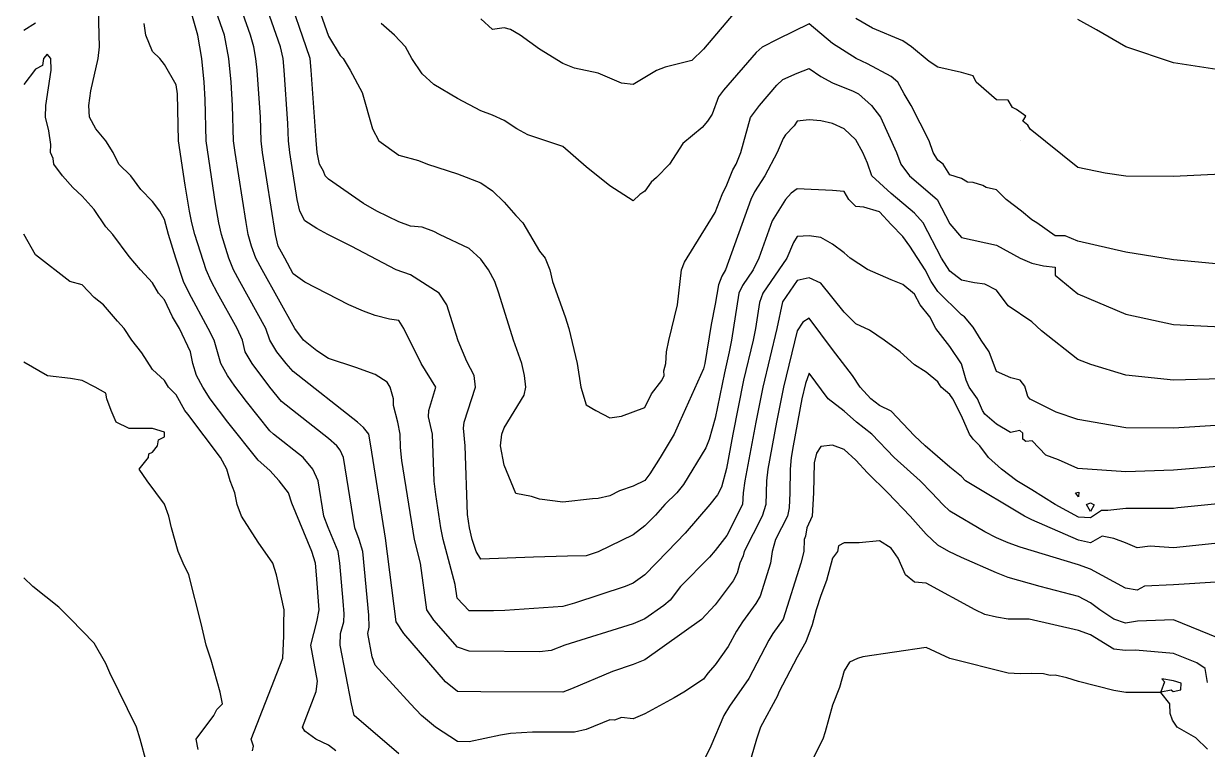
# Model space of a CAD drawing. Extents: x 4990 to 7010, y 3990 to 6010.
# Drawn here: x 4990 to 6000, y 4551 to 5170 of the extents above; entities that cross this region are included whole.
import ezdxf

# ---------------------------------------------------------------- set-up
doc = ezdxf.new("R2010")
doc.units = 0
doc.layers.add('Lines', color=7, linetype='Continuous')

msp = doc.modelspace()

# ---------------------------------------------------------------- linework, layer by layer
at = {"layer": 'Lines', "color": 0}
for p, q in [((5227.972, 5222.028, 155), (5250, 5159.24, 155)), ((5231.122, 5150, 145), (5206.652, 5220, 145)), ((5054.649, 5150, 85), (5052.997, 5210, 85)), ((5209.015, 5150, 135), (5188.073, 5210, 135)), ((5183.415, 5160, 125), (5169.522, 5200, 125)), ((5138.578, 5160, 105), (5130, 5189.723, 105)), ((5600, 5183.481, 175), (5570, 5147.901, 175)), ((5000, 5170.145, 85), (4990, 5163.948, 85)), ((5161.309, 5160, 115), (5154.304, 5180, 115)), ((5390, 5164.859, 175), (5380, 5173.823, 175)), ((5714.067, 5165.933, 175), (5700, 5174.305, 175)), ((5905.305, 5164.626, 185), (5889.388, 5173.221, 185)), ((5094.194, 5160, 95), (5092.854, 5170, 95)), ((5100, 5145.983, 95), (5094.194, 5160, 95)), ((5141.854, 5140, 105), (5138.578, 5160, 105)), ((5164.998, 5140, 115), (5161.309, 5160, 115)), ((5186.441, 5150, 125), (5183.415, 5160, 125)), ((5306.321, 5160, 165), (5294.843, 5170, 165)), ((5315.753, 5150, 165), (5306.321, 5160, 165)), ((5400, 5166.099, 175), (5390, 5164.859, 175)), ((5405.241, 5164.759, 175), (5400, 5166.099, 175)), ((5413.65, 5160, 175), (5405.241, 5164.759, 175)), ((5430, 5148.033, 175), (5413.65, 5160, 175)), ((5660, 5169.482, 165), (5633.367, 5156.633, 165)), ((5680, 5152.788, 165), (5660, 5169.482, 165)), ((5740, 5155.104, 175), (5714.067, 5165.933, 175)), ((5930.136, 5149.982, 185), (5905.305, 5164.626, 185)), ((5053.587, 5140, 85), (5054.649, 5150, 85)), ((5188.143, 5140, 125), (5186.441, 5150, 125)), ((5211.239, 5140, 135), (5209.015, 5150, 135)), ((5234.304, 5140, 145), (5231.122, 5150, 145)), ((5250, 5159.24, 155), (5260, 5142.522, 155)), ((5321.244, 5140, 165), (5315.753, 5150, 165)), ((5633.367, 5156.633, 165), (5620, 5149.826, 165)), ((5700.106, 5140, 165), (5680, 5152.788, 165)), ((5747.408, 5150, 175), (5740, 5155.104, 175)), ((5762.477, 5137.523, 175), (5747.408, 5150, 175)), ((5970.884, 5136.293, 185), (5930.136, 5149.982, 185)), ((5006.838, 5140, 75), (5005.962, 5134.038, 75)), ((5010, 5143.826, 75), (5006.838, 5140, 75)), ((5013.216, 5140, 75), (5010, 5143.826, 75)), ((5013.537, 5130, 75), (5013.216, 5140, 75)), ((5047.376, 5112.624, 85), (5053.587, 5140, 85)), ((5106.041, 5140, 95), (5100, 5145.983, 95)), ((5110, 5134.844, 95), (5106.041, 5140, 95)), ((5143.854, 5120, 105), (5141.854, 5140, 105)), ((5166.887, 5120, 115), (5164.998, 5140, 115)), ((5189.153, 5130, 125), (5188.143, 5140, 125)), ((5212.264, 5130, 135), (5211.239, 5140, 135)), ((5235.297, 5130, 145), (5234.304, 5140, 145)), ((5260, 5142.522, 155), (5262.665, 5140, 155)), ((5262.665, 5140, 155), (5268.599, 5130, 155)), ((5330, 5127.131, 165), (5321.244, 5140, 165)), ((5450, 5135.734, 175), (5430, 5148.033, 175)), ((5570, 5147.901, 175), (5560, 5138.353, 175)), ((5614.766, 5145.234, 165), (5587.027, 5112.973, 165)), ((5620, 5149.826, 165), (5614.766, 5145.234, 165)), ((5710, 5135.479, 165), (5700.106, 5140, 165)), ((5000, 5131, 75), (4990, 5117.836, 75)), ((5005.962, 5134.038, 75), (5000, 5131, 75)), ((5009.039, 5100, 75), (5013.537, 5130, 75)), ((5120, 5117.728, 95), (5110, 5134.844, 95)), ((5191.99, 5090, 125), (5189.153, 5130, 125)), ((5215.396, 5084.604, 135), (5212.264, 5130, 135)), ((5239.395, 5070.605, 145), (5235.297, 5130, 145)), ((5268.599, 5130, 155), (5278.854, 5111.146, 155)), ((5460, 5131.8, 175), (5450, 5135.734, 175)), ((5480, 5127.551, 175), (5460, 5131.8, 175)), ((5530, 5129.757, 175), (5510, 5117.938, 175)), ((5537.29, 5132.71, 175), (5530, 5129.757, 175)), ((5560, 5138.353, 175), (5537.29, 5132.71, 175)), ((5650, 5127.581, 155), (5660, 5131.44, 155)), ((5660, 5131.44, 155), (5670, 5124.869, 155)), ((5730, 5124.65, 165), (5710, 5135.479, 165)), ((5770, 5132.698, 175), (5762.477, 5137.523, 175)), ((5790, 5128.226, 175), (5770, 5132.698, 175)), ((6011.633, 5130.245, 185), (5970.884, 5136.293, 185)), ((5144.751, 5105.249, 105), (5143.854, 5120, 105)), ((5168.254, 5100, 115), (5166.887, 5120, 115)), ((5340, 5117.92, 165), (5330, 5127.131, 165)), ((5500, 5119.104, 175), (5480, 5127.551, 175)), ((5632.563, 5117.437, 155), (5637.765, 5122.235, 155)), ((5637.765, 5122.235, 155), (5650, 5127.581, 155)), ((5670, 5124.869, 155), (5680, 5119.235, 155)), ((5735.703, 5120, 165), (5730, 5124.65, 165)), ((5741.119, 5110, 165), (5735.703, 5120, 165)), ((5800, 5125.304, 175), (5790, 5128.226, 175)), ((5802.522, 5120, 175), (5800, 5125.304, 175)), ((5820, 5104.941, 175), (5802.522, 5120, 175)), ((5045.686, 5100, 85), (5047.376, 5112.624, 85)), ((5121.19, 5110, 95), (5120, 5117.728, 95)), ((5122.222, 5070, 95), (5121.19, 5110, 95)), ((5278.854, 5111.146, 155), (5287.582, 5080, 155)), ((5360, 5106.105, 165), (5340, 5117.92, 165)), ((5510, 5117.938, 175), (5500, 5119.104, 175)), ((5587.027, 5112.973, 165), (5582.643, 5107.357, 165)), ((5617.859, 5100, 155), (5632.563, 5117.437, 155)), ((5680, 5119.235, 155), (5697.664, 5112.336, 155)), ((5697.664, 5112.336, 155), (5702.131, 5110, 155)), ((5702.131, 5110, 155), (5713.379, 5100, 155)), ((5747.182, 5100, 165), (5741.119, 5110, 165)), ((5008.567, 5090, 75), (5009.039, 5100, 75)), ((5046.067, 5090, 85), (5045.686, 5100, 85)), ((5145.655, 5070, 105), (5144.751, 5105.249, 105)), ((5169.102, 5070, 115), (5168.254, 5100, 115)), ((5380, 5095.368, 165), (5360, 5106.105, 165)), ((5582.643, 5107.357, 165), (5577.263, 5092.737, 165)), ((5610.083, 5089.917, 155), (5617.859, 5100, 155)), ((5713.379, 5100, 155), (5720.835, 5090, 155)), ((5762.45, 5070, 165), (5747.182, 5100, 165)), ((5830, 5104.492, 175), (5820, 5104.941, 175)), ((5833.465, 5098.355, 175), (5830, 5104.492, 175)), ((5011.528, 5078.472, 75), (5008.567, 5090, 75)), ((5051.547, 5080, 85), (5046.067, 5090, 85)), ((5192.548, 5070, 125), (5191.99, 5090, 125)), ((5390, 5091.772, 165), (5380, 5095.368, 165)), ((5400, 5087.275, 165), (5390, 5091.772, 165)), ((5577.263, 5092.737, 165), (5573.448, 5086.552, 165)), ((5601.794, 5060, 155), (5610.083, 5089.917, 155)), ((5720.835, 5090, 155), (5734.496, 5060, 155)), ((5837.114, 5096.595, 175), (5833.465, 5098.355, 175)), ((5844.856, 5090.97, 175), (5837.114, 5096.595, 175)), ((5842.271, 5086.71, 175), (5844.856, 5090.97, 175)), ((5060.198, 5070, 85), (5051.547, 5080, 85)), ((5215.995, 5070, 135), (5215.396, 5084.604, 135)), ((5287.582, 5080, 155), (5292.915, 5070, 155)), ((5410.601, 5080, 165), (5400, 5087.275, 165)), ((5420, 5075.098, 165), (5410.601, 5080, 165)), ((5568.798, 5081.202, 165), (5552.28, 5067.72, 165)), ((5573.448, 5086.552, 165), (5568.798, 5081.202, 165)), ((5647.329, 5082.671, 145), (5640, 5074.969, 145)), ((5650, 5086.766, 145), (5647.329, 5082.671, 145)), ((5660, 5087.906, 145), (5650, 5086.766, 145)), ((5670, 5087.01, 145), (5660, 5087.906, 145)), ((5680, 5084.717, 145), (5670, 5087.01, 145)), ((5690, 5080.243, 145), (5680, 5084.717, 145)), ((5700, 5070.715, 145), (5690, 5080.243, 145)), ((5846.729, 5083.129, 175), (5842.271, 5086.71, 175)), ((5848.64, 5079.946, 175), (5846.729, 5083.129, 175)), ((5889.388, 5047.156, 175), (5848.64, 5079.946, 175)), ((5013.167, 5066.833, 75), (5011.528, 5078.472, 75)), ((5066.401, 5060, 85), (5060.198, 5070, 85)), ((5127.834, 5032.166, 95), (5122.222, 5070, 95)), ((5153.781, 5016.219, 105), (5145.655, 5070, 105)), ((5170.413, 5060, 115), (5169.102, 5070, 115)), ((5193.721, 5060, 125), (5192.548, 5070, 125)), ((5217.028, 5060, 135), (5215.995, 5070, 135)), ((5240.335, 5060, 145), (5239.395, 5070.605, 145)), ((5292.915, 5070, 155), (5310, 5057.736, 155)), ((5450, 5064.965, 165), (5420, 5075.098, 165)), ((5638.022, 5071.978, 145), (5632.938, 5060, 145)), ((5640, 5074.969, 145), (5638.022, 5071.978, 145)), ((5705.944, 5060, 145), (5700, 5070.715, 145)), ((5765.847, 5060, 165), (5762.45, 5070, 165)), ((5840, 5070.313, 175), (5840, 5070.313, 175)), ((5012.796, 5060, 75), (5013.167, 5066.833, 75)), ((5015.195, 5054.805, 75), (5012.796, 5060, 75)), ((5071.309, 5050, 85), (5066.401, 5060, 85)), ((5179.724, 5000.276, 115), (5170.413, 5060, 115)), ((5204.788, 4990, 125), (5193.721, 5060, 125)), ((5223.373, 5020, 135), (5217.028, 5060, 135)), ((5242.397, 5050, 145), (5240.335, 5060, 145)), ((5470, 5047.769, 165), (5450, 5064.965, 165)), ((5552.28, 5067.72, 165), (5540.898, 5050, 165)), ((5597.874, 5050, 155), (5601.794, 5060, 155)), ((5632.938, 5060, 145), (5622.304, 5040, 145)), ((5710, 5050.813, 145), (5705.944, 5060, 145)), ((5734.496, 5060, 155), (5738.419, 5050, 155)), ((5770, 5053.341, 165), (5765.847, 5060, 165)), ((5015.854, 5050, 75), (5015.195, 5054.805, 75)), ((5023.255, 5040, 75), (5015.854, 5050, 75)), ((5081.33, 5040, 85), (5071.309, 5050, 85)), ((5245.834, 5044.166, 145), (5242.397, 5050, 145)), ((5310, 5057.736, 155), (5326.835, 5053.165, 155)), ((5326.835, 5053.165, 155), (5334.511, 5050, 155)), ((5334.511, 5050, 155), (5360, 5041.698, 155)), ((5540.898, 5050, 165), (5530, 5038.502, 165)), ((5594.884, 5045.116, 155), (5597.874, 5050, 155)), ((5713.554, 5040, 145), (5710, 5050.813, 145)), ((5738.419, 5050, 155), (5745.698, 5040, 155)), ((5774.405, 5050, 165), (5770, 5053.341, 165)), ((5780, 5040.829, 165), (5774.405, 5050, 165)), ((5032.078, 5030, 75), (5023.255, 5040, 75)), ((5090, 5028.505, 85), (5081.33, 5040, 85)), ((5247.188, 5040, 145), (5245.834, 5044.166, 145)), ((5250, 5037.096, 145), (5247.188, 5040, 145)), ((5360, 5041.698, 155), (5380, 5034.03, 155)), ((5490, 5031.58, 165), (5470, 5047.769, 165)), ((5590, 5032.422, 155), (5594.884, 5045.116, 155)), ((5622.304, 5040, 145), (5613.488, 5026.512, 145)), ((5730, 5025.046, 145), (5713.554, 5040, 145)), ((5745.698, 5040, 155), (5769.28, 5020, 155)), ((5790, 5037.747, 165), (5780, 5040.829, 165)), ((5912.627, 5042.381, 175), (5889.388, 5047.156, 175)), ((5930.136, 5039.834, 175), (5912.627, 5042.381, 175)), ((5970.884, 5039.516, 175), (5930.136, 5039.834, 175)), ((6011.633, 5041.426, 175), (5970.884, 5039.516, 175)), ((5040, 5022.608, 75), (5032.078, 5030, 75)), ((5131.421, 5010, 95), (5127.834, 5032.166, 95)), ((5280, 5016.441, 145), (5250, 5037.096, 145)), ((5380, 5034.03, 155), (5390, 5027.239, 155)), ((5510, 5018.661, 165), (5490, 5031.58, 165)), ((5525.28, 5034.72, 165), (5520, 5026.913, 165)), ((5530, 5038.502, 165), (5525.28, 5034.72, 165)), ((5585.791, 5024.209, 155), (5590, 5032.422, 155)), ((5650, 5028.873, 135), (5644.846, 5025.154, 135)), ((5680, 5027.627, 135), (5650, 5028.873, 135)), ((5795.235, 5034.765, 165), (5790, 5037.747, 165)), ((5800, 5034.464, 165), (5795.235, 5034.765, 165)), ((5808.183, 5031.817, 165), (5800, 5034.464, 165)), ((5811.242, 5030, 165), (5808.183, 5031.817, 165)), ((5820, 5028.056, 165), (5811.242, 5030, 165)), ((5050, 5011.299, 75), (5040, 5022.608, 75)), ((5100, 5018.29, 85), (5090, 5028.505, 85)), ((5225.568, 5010, 135), (5223.373, 5020, 135)), ((5390, 5027.239, 155), (5400, 5017.587, 155)), ((5515.775, 5024.225, 165), (5510, 5018.661, 165)), ((5520, 5026.913, 165), (5515.775, 5024.225, 165)), ((5580, 5008.87, 155), (5585.791, 5024.209, 155)), ((5610.21, 5019.79, 145), (5588.86, 4960, 145)), ((5613.488, 5026.512, 145), (5610.21, 5019.79, 145)), ((5640, 5020.006, 135), (5628.426, 5001.574, 135)), ((5644.846, 5025.154, 135), (5640, 5020.006, 135)), ((5690, 5026.835, 135), (5680, 5027.627, 135)), ((5693.911, 5020, 135), (5690, 5026.835, 135)), ((5700, 5013.958, 135), (5693.911, 5020, 135)), ((5750, 5008.183, 145), (5730, 5025.046, 145)), ((5769.28, 5020, 155), (5780, 4999.024, 155)), ((5828.232, 5020, 165), (5820, 5028.056, 165)), ((5841.328, 5010, 165), (5828.232, 5020, 165)), ((5060, 4996.516, 75), (5050, 5011.299, 75)), ((5106.179, 5010, 85), (5100, 5018.29, 85)), ((5110, 5002.796, 85), (5106.179, 5010, 85)), ((5133.432, 5000, 95), (5131.421, 5010, 95)), ((5156.417, 5000, 105), (5153.781, 5016.219, 105)), ((5230, 5001.643, 135), (5225.568, 5010, 135)), ((5291.396, 5010, 145), (5280, 5016.441, 145)), ((5310, 5000.975, 145), (5291.396, 5010, 145)), ((5400, 5017.587, 155), (5410, 5006.154, 155)), ((5553.631, 4966.369, 155), (5580, 5008.87, 155)), ((5706.606, 5013.394, 135), (5700, 5013.958, 135)), ((5720, 5009.342, 135), (5706.606, 5013.394, 135)), ((5730, 4998.558, 135), (5720, 5009.342, 135)), ((5850, 5002.446, 165), (5841.328, 5010, 165)), ((5113.427, 4990, 85), (5110, 5002.796, 85)), ((5136.131, 4990, 95), (5133.432, 5000, 95)), ((5158.835, 4990, 105), (5156.417, 5000, 105)), ((5181.557, 4990, 115), (5179.724, 5000.276, 115)), ((5240, 4995.11, 135), (5230, 5001.643, 135)), ((5320, 4997.034, 145), (5310, 5000.975, 145)), ((5410, 5006.154, 155), (5415.943, 5000, 155)), ((5415.943, 5000, 155), (5430, 4975.86, 155)), ((5628.426, 5001.574, 135), (5617.152, 4970, 135)), ((5740, 4988.439, 135), (5730, 4998.558, 135)), ((5757.318, 5000, 145), (5750, 5008.183, 145)), ((5773.063, 4970, 145), (5757.318, 5000, 145)), ((5780, 4999.024, 155), (5790, 4987.422, 155)), ((5854.332, 5000, 165), (5850, 5002.446, 165)), ((5870, 4989.04, 165), (5854.332, 5000, 165)), ((5000, 4972.615, 65), (4990, 4990.403, 65)), ((5066.034, 4990, 75), (5060, 4996.516, 75)), ((5080, 4971.332, 75), (5066.034, 4990, 75)), ((5119.787, 4970, 85), (5113.427, 4990, 85)), ((5145.804, 4960, 95), (5136.131, 4990, 95)), ((5165.12, 4970, 105), (5158.835, 4990, 105)), ((5184.475, 4980, 115), (5181.557, 4990, 115)), ((5207.156, 4980, 125), (5204.788, 4990, 125)), ((5249.35, 4990, 135), (5240, 4995.11, 135)), ((5269.386, 4980, 135), (5249.35, 4990, 135)), ((5330, 4996.42, 145), (5320, 4997.034, 145)), ((5340, 4992.611, 145), (5330, 4996.42, 145)), ((5344.73, 4990, 145), (5340, 4992.611, 145)), ((5370, 4978.11, 145), (5344.73, 4990, 145)), ((5660, 4988.958, 125), (5650, 4988.236, 125)), ((5670, 4987.541, 125), (5660, 4988.958, 125)), ((5745.926, 4980, 135), (5740, 4988.439, 135)), ((5878.604, 4988.907, 165), (5870, 4989.04, 165)), ((5889.388, 4984.442, 165), (5878.604, 4988.907, 165)), ((5188.085, 4970, 115), (5184.475, 4980, 115)), ((5212.898, 4970, 125), (5207.156, 4980, 125)), ((5307.868, 4960, 135), (5269.386, 4980, 135)), ((5646.758, 4983.242, 125), (5641.067, 4970, 125)), ((5650, 4988.236, 125), (5646.758, 4983.242, 125)), ((5680, 4981.733, 125), (5670, 4987.541, 125)), ((5690, 4974.432, 125), (5680, 4981.733, 125)), ((5759.046, 4960, 135), (5745.926, 4980, 135)), ((5790, 4987.422, 155), (5820, 4980.847, 155)), ((5820, 4980.847, 155), (5840.209, 4970, 155)), ((5930.136, 4974.892, 165), (5889.388, 4984.442, 165)), ((5029.303, 4950, 65), (5000, 4972.615, 65)), ((5089.676, 4960, 75), (5080, 4971.332, 75)), ((5126.489, 4950, 85), (5119.787, 4970, 85)), ((5169.075, 4960, 105), (5165.12, 4970, 105)), ((5193.445, 4960, 115), (5188.085, 4970, 115)), ((5220, 4956.536, 125), (5212.898, 4970, 125)), ((5380, 4969.04, 145), (5370, 4978.11, 145)), ((5386.611, 4960, 145), (5380, 4969.04, 145)), ((5430, 4975.86, 155), (5434.76, 4970, 155)), ((5434.76, 4970, 155), (5438.825, 4960, 155)), ((5617.152, 4970, 135), (5612.406, 4960, 135)), ((5641.067, 4970, 125), (5620.667, 4940, 125)), ((5695.188, 4970, 125), (5690, 4974.432, 125)), ((5710, 4960.358, 125), (5695.188, 4970, 125)), ((5780, 4958.824, 145), (5773.063, 4970, 145)), ((5840.209, 4970, 155), (5850, 4965.751, 155)), ((5970.884, 4968.525, 165), (5930.136, 4974.892, 165)), ((6052.699, 4960.884, 165), (5970.884, 4968.525, 165)), ((5100, 4948.948, 75), (5089.676, 4960, 75)), ((5150, 4950.267, 95), (5145.804, 4960, 95)), ((5174.412, 4950, 105), (5169.075, 4960, 105)), ((5221.291, 4910, 115), (5193.445, 4960, 115)), ((5320, 4955.69, 135), (5307.868, 4960, 135)), ((5391.969, 4950, 145), (5386.611, 4960, 145)), ((5438.825, 4960, 155), (5441.096, 4950, 155)), ((5547.857, 4930, 155), (5551.084, 4960, 155)), ((5551.084, 4960, 155), (5553.631, 4966.369, 155)), ((5588.86, 4960, 145), (5585.561, 4954.439, 145)), ((5612.406, 4960, 135), (5603.337, 4946.663, 135)), ((5730, 4951.356, 125), (5710, 4960.358, 125)), ((5764.239, 4950, 135), (5759.046, 4960, 135)), ((5790, 4951.218, 145), (5780, 4958.824, 145)), ((5850, 4965.751, 155), (5860, 4963.425, 155)), ((5860, 4963.425, 155), (5870, 4962.332, 155)), ((5870, 4962.332, 155), (5869.952, 4955.436, 155)), ((5040, 4947.193, 65), (5029.303, 4950, 65)), ((5105.032, 4940, 75), (5100, 4948.948, 75)), ((5131.171, 4940, 85), (5126.489, 4950, 85)), ((5155.422, 4940, 95), (5150, 4950.267, 95)), ((5196.65, 4910, 105), (5174.412, 4950, 105)), ((5230, 4949.305, 125), (5220, 4956.536, 125)), ((5267.426, 4930, 125), (5230, 4949.305, 125)), ((5344.408, 4940, 135), (5320, 4955.69, 135)), ((5395.334, 4940, 145), (5391.969, 4950, 145)), ((5441.096, 4950, 155), (5452.029, 4920, 155)), ((5585.561, 4954.439, 145), (5582.74, 4947.26, 145)), ((5650, 4950.989, 115), (5637.457, 4932.543, 115)), ((5660, 4953.093, 115), (5650, 4950.989, 115)), ((5670, 4948.586, 115), (5660, 4953.093, 115)), ((5690, 4923.946, 115), (5670, 4948.586, 115)), ((5740, 4947.481, 125), (5730, 4951.356, 125)), ((5770, 4941.424, 135), (5764.239, 4950, 135)), ((5801.188, 4948.813, 145), (5790, 4951.218, 145)), ((5810, 4947.614, 145), (5801.188, 4948.813, 145)), ((5869.952, 4955.436, 155), (5889.388, 4939.555, 155)), ((5050, 4936.284, 65), (5040, 4947.193, 65)), ((5110, 4934.237, 75), (5105.032, 4940, 75)), ((5147.462, 4910, 85), (5131.171, 4940, 85)), ((5172.056, 4910, 95), (5155.422, 4940, 95)), ((5351, 4930, 135), (5344.408, 4940, 135)), ((5407.985, 4900, 145), (5395.334, 4940, 145)), ((5582.74, 4947.26, 145), (5580, 4930.671, 145)), ((5600.241, 4940, 135), (5593.863, 4900, 135)), ((5603.337, 4946.663, 135), (5600.241, 4940, 135)), ((5620.667, 4940, 125), (5617.783, 4932.217, 125)), ((5750, 4939.078, 125), (5740, 4947.481, 125)), ((5754.693, 4930, 125), (5750, 4939.078, 125)), ((5790, 4921.464, 135), (5770, 4941.424, 135)), ((5820, 4942.502, 145), (5810, 4947.614, 145)), ((5830, 4929.333, 145), (5820, 4942.502, 145)), ((5889.388, 4939.555, 155), (5930.136, 4922.046, 155)), ((5058.107, 4930, 65), (5050, 4936.284, 65)), ((5070, 4916.214, 65), (5058.107, 4930, 65)), ((5117.076, 4920, 75), (5110, 4934.237, 75)), ((5280, 4924.7, 125), (5267.426, 4930, 125)), ((5360.706, 4899.294, 135), (5351, 4930, 135)), ((5540.393, 4899.607, 155), (5547.857, 4930, 155)), ((5580, 4930.671, 145), (5576.637, 4913.363, 145)), ((5617.783, 4932.217, 125), (5614.207, 4910, 125)), ((5637.457, 4932.543, 115), (5632.615, 4910, 115)), ((5762.938, 4920, 125), (5754.693, 4930, 125)), ((5850, 4915.488, 145), (5830, 4929.333, 145)), ((5122.868, 4910, 75), (5117.076, 4920, 75)), ((5290, 4921.149, 125), (5280, 4924.7, 125)), ((5302.184, 4917.816, 125), (5290, 4921.149, 125)), ((5310, 4916.895, 125), (5302.184, 4917.816, 125)), ((5452.029, 4920, 155), (5455.19, 4910, 155)), ((5660, 4918.678, 105), (5654.688, 4915.312, 105)), ((5680, 4891.944, 105), (5660, 4918.678, 105)), ((5700, 4914.021, 115), (5690, 4923.946, 115)), ((5768.287, 4910, 125), (5762.938, 4920, 125)), ((5792.761, 4920, 135), (5790, 4921.464, 135)), ((5800, 4911.072, 135), (5792.761, 4920, 135)), ((5930.136, 4922.046, 155), (5970.884, 4913.451, 155)), ((5075.841, 4910, 65), (5070, 4916.214, 65)), ((5082.405, 4900, 65), (5075.841, 4910, 65)), ((5132.25, 4890, 75), (5122.868, 4910, 75)), ((5152.385, 4900, 85), (5147.462, 4910, 85)), ((5176.679, 4900, 95), (5172.056, 4910, 95)), ((5200, 4899.856, 105), (5196.65, 4910, 105)), ((5228.63, 4900, 115), (5221.291, 4910, 115)), ((5314.347, 4910, 125), (5310, 4916.895, 125)), ((5329.108, 4880, 125), (5314.347, 4910, 125)), ((5455.19, 4910, 155), (5462.105, 4880, 155)), ((5576.637, 4913.363, 145), (5571.182, 4880, 145)), ((5614.207, 4910, 125), (5612.297, 4900, 125)), ((5632.615, 4910, 115), (5620.568, 4860, 115)), ((5650, 4907.963, 105), (5638.314, 4860, 105)), ((5654.688, 4915.312, 105), (5650, 4907.963, 105)), ((5711.443, 4908.557, 115), (5700, 4914.021, 115)), ((5724.177, 4900, 115), (5711.443, 4908.557, 115)), ((5780, 4894.726, 125), (5768.287, 4910, 125)), ((5806.933, 4900, 135), (5800, 4911.072, 135)), ((5858.279, 4908.073, 145), (5850, 4915.488, 145)), ((5889.388, 4883.526, 145), (5858.279, 4908.073, 145)), ((5970.884, 4913.451, 155), (6011.633, 4911.223, 155)), ((5090.689, 4889.311, 65), (5082.405, 4900, 65)), ((5158.24, 4880, 85), (5152.385, 4900, 85)), ((5179.094, 4890, 95), (5176.679, 4900, 95)), ((5206.041, 4890, 105), (5200, 4899.856, 105)), ((5240, 4890.825, 115), (5228.63, 4900, 115)), ((5368.064, 4881.936, 135), (5360.706, 4899.294, 135)), ((5414.84, 4880, 145), (5407.985, 4900, 145)), ((5538.493, 4890, 155), (5540.393, 4899.607, 155)), ((5593.863, 4900, 135), (5591.98, 4890, 135)), ((5612.297, 4900, 125), (5604.134, 4865.866, 125)), ((5737.864, 4890, 115), (5724.177, 4900, 115)), ((5813.788, 4890, 135), (5806.933, 4900, 135)), ((5100, 4874.987, 65), (5090.689, 4889.311, 65)), ((5134.181, 4880, 75), (5132.25, 4890, 75)), ((5184.819, 4880, 95), (5179.094, 4890, 95)), ((5213.851, 4880, 105), (5206.041, 4890, 105)), ((5250, 4884.25, 115), (5240, 4890.825, 115)), ((5537.949, 4880, 155), (5538.493, 4890, 155)), ((5591.98, 4890, 135), (5587.802, 4872.198, 135)), ((5697.21, 4870, 105), (5680, 4891.944, 105)), ((5750, 4879.018, 115), (5737.864, 4890, 115)), ((5790.081, 4879.919, 125), (5780, 4894.726, 125)), ((5820, 4873.146, 135), (5813.788, 4890, 135)), ((5010.412, 4869.588, 55), (4990, 4881.282, 55)), ((5137.395, 4870, 75), (5134.181, 4880, 75)), ((5163.772, 4870, 85), (5158.24, 4880, 85)), ((5199.933, 4860, 95), (5184.819, 4880, 95)), ((5220, 4873.214, 105), (5213.851, 4880, 105)), ((5273.238, 4876.762, 115), (5250, 4884.25, 115)), ((5341.522, 4860, 125), (5329.108, 4880, 125)), ((5374.3, 4870, 135), (5368.064, 4881.936, 135)), ((5417.125, 4870, 145), (5414.84, 4880, 145)), ((5462.105, 4880, 155), (5465.273, 4860, 155)), ((5536.256, 4873.744, 155), (5537.949, 4880, 155)), ((5571.182, 4880, 145), (5570, 4875.447, 145)), ((5760, 4872.634, 115), (5750, 4879.018, 115)), ((5794.093, 4865.907, 125), (5790.081, 4879.919, 125)), ((5900.53, 4879.388, 145), (5889.388, 4883.526, 145)), ((5930.136, 4870.156, 145), (5900.53, 4879.388, 145)), ((5030, 4867.225, 55), (5010.412, 4869.588, 55)), ((5040, 4865.678, 55), (5030, 4867.225, 55)), ((5110, 4865.7, 65), (5100, 4874.987, 65)), ((5142.96, 4860, 75), (5137.395, 4870, 75)), ((5170, 4860.867, 85), (5163.772, 4870, 85)), ((5274.721, 4830, 105), (5220, 4873.214, 105)), ((5290, 4870.865, 115), (5273.238, 4876.762, 115)), ((5300, 4864.235, 115), (5290, 4870.865, 115)), ((5375.5, 4860, 135), (5374.3, 4870, 135)), ((5418.322, 4860, 145), (5417.125, 4870, 145)), ((5534.354, 4865.646, 155), (5536.323, 4870, 155)), ((5536.323, 4870, 155), (5536.256, 4873.744, 155)), ((5570, 4875.447, 145), (5549.592, 4830, 145)), ((5587.802, 4872.198, 135), (5580, 4833.541, 135)), ((5660, 4871.968, 95), (5656.941, 4863.059, 95)), ((5676.219, 4850, 95), (5660, 4871.968, 95)), ((5703.563, 4860, 105), (5697.21, 4870, 105)), ((5770, 4864.446, 115), (5760, 4872.634, 115)), ((5832.025, 4867.975, 135), (5820, 4873.146, 135)), ((5840, 4865.767, 135), (5832.025, 4867.975, 135)), ((5970.884, 4866.018, 145), (5930.136, 4870.156, 145)), ((5050.995, 4860, 55), (5040, 4865.678, 55)), ((5060, 4854.748, 55), (5050.995, 4860, 55)), ((5113.56, 4860, 65), (5110, 4865.7, 65)), ((5120, 4853.401, 65), (5113.56, 4860, 65)), ((5149.209, 4850, 75), (5142.96, 4860, 75)), ((5180, 4847.606, 85), (5170, 4860.867, 85)), ((5210, 4847.797, 95), (5199.933, 4860, 95)), ((5302.682, 4860, 115), (5300, 4864.235, 115)), ((5305.417, 4850, 115), (5302.682, 4860, 115)), ((5335.588, 4840, 125), (5341.522, 4860, 125)), ((5365.76, 4830, 135), (5375.5, 4860, 135)), ((5416.943, 4853.057, 145), (5418.322, 4860, 145)), ((5465.273, 4860, 155), (5470, 4844.933, 155)), ((5525.737, 4854.263, 155), (5534.354, 4865.646, 155)), ((5604.134, 4865.866, 125), (5594.897, 4820, 125)), ((5620.568, 4860, 115), (5614.519, 4830, 115)), ((5638.314, 4860, 105), (5632.239, 4830, 105)), ((5656.941, 4863.059, 95), (5653.81, 4850, 95)), ((5712.585, 4850, 105), (5703.563, 4860, 105)), ((5772.792, 4860, 115), (5770, 4864.446, 115)), ((5780, 4853.719, 115), (5772.792, 4860, 115)), ((5796.525, 4860, 125), (5794.093, 4865.907, 125)), ((5803.721, 4850, 125), (5796.525, 4860, 125)), ((5844.066, 4860.837, 135), (5840, 4865.767, 135)), ((5846.571, 4852.073, 135), (5844.066, 4860.837, 135)), ((6011.633, 4866.973, 145), (5970.884, 4866.018, 145)), ((5061.04, 4850, 55), (5060, 4854.748, 55)), ((5064.616, 4840, 55), (5061.04, 4850, 55)), ((5127.533, 4840, 65), (5120, 4853.401, 65)), ((5164.257, 4830, 75), (5149.209, 4850, 75)), ((5200, 4822.661, 85), (5180, 4847.606, 85)), ((5250, 4816.208, 95), (5210, 4847.797, 95)), ((5305.611, 4844.389, 115), (5305.417, 4850, 115)), ((5400, 4825.195, 145), (5416.943, 4853.057, 145)), ((5520, 4842.6, 155), (5525.737, 4854.263, 155)), ((5653.81, 4850, 95), (5646.367, 4810, 95)), ((5690, 4839.452, 95), (5676.219, 4850, 95)), ((5720, 4844.316, 105), (5712.585, 4850, 105)), ((5782.809, 4850, 115), (5780, 4853.719, 115)), ((5790, 4835.404, 115), (5782.809, 4850, 115)), ((5807.908, 4840, 125), (5803.721, 4850, 125)), ((5848.64, 4849.782, 135), (5846.571, 4852.073, 135)), ((5870.924, 4838.64, 135), (5848.64, 4849.782, 135)), ((5068.832, 4830, 55), (5064.616, 4840, 55)), ((5130, 4836.997, 65), (5127.533, 4840, 65)), ((5158.003, 4800, 65), (5130, 4836.997, 65)), ((5309.186, 4830, 115), (5305.611, 4844.389, 115)), ((5335.331, 4834.669, 125), (5335.588, 4840, 125)), ((5470, 4844.933, 155), (5477.981, 4840, 155)), ((5477.981, 4840, 155), (5490, 4833.819, 155)), ((5500, 4835.274, 155), (5520, 4842.6, 155)), ((5700.405, 4830, 95), (5690, 4839.452, 95)), ((5730, 4839.48, 105), (5720, 4844.316, 105)), ((5750, 4818.439, 105), (5730, 4839.48, 105)), ((5810, 4836.865, 125), (5807.908, 4840, 125)), ((5820, 4828.396, 125), (5810, 4836.865, 125)), ((5889.388, 4832.273, 135), (5870.924, 4838.64, 135)), ((5080, 4824.8, 55), (5068.832, 4830, 55)), ((5190, 4797.822, 75), (5164.257, 4830, 75)), ((5280, 4825.65, 105), (5274.721, 4830, 105)), ((5311.185, 4820, 115), (5309.186, 4830, 115)), ((5338.637, 4820, 125), (5335.331, 4834.669, 125)), ((5365.091, 4824.909, 135), (5365.76, 4830, 135)), ((5490, 4833.819, 155), (5500, 4835.274, 155)), ((5549.592, 4830, 145), (5544.809, 4820, 145)), ((5580, 4833.541, 135), (5574.724, 4815.276, 135)), ((5614.519, 4830, 115), (5605.29, 4780, 115)), ((5632.239, 4830, 105), (5624.907, 4790, 105)), ((5713.571, 4820, 95), (5700.405, 4830, 95)), ((5796.896, 4820, 115), (5790, 4835.404, 115)), ((5831.753, 4821.166, 125), (5820, 4828.396, 125)), ((5840.057, 4830.113, 125), (5840.057, 4830.113, 125)), ((5930.136, 4825.269, 135), (5889.388, 4832.273, 135)), ((6011.633, 4827.498, 135), (5970.884, 4824.951, 135)), ((5100, 4824.625, 55), (5080, 4824.8, 55)), ((5110, 4821.507, 55), (5100, 4824.625, 55)), ((5105.036, 4814.964, 55), (5110, 4817.479, 55)), ((5110, 4817.479, 55), (5110, 4821.507, 55)), ((5203.014, 4820, 85), (5200, 4822.661, 85)), ((5228.339, 4800, 85), (5203.014, 4820, 85)), ((5284.33, 4820, 105), (5280, 4825.65, 105)), ((5286.3, 4810, 105), (5284.33, 4820, 105)), ((5311.59, 4808.41, 115), (5311.185, 4820, 115)), ((5340.129, 4779.871, 125), (5338.637, 4820, 125)), ((5366.618, 4810, 135), (5365.091, 4824.909, 135)), ((5396.906, 4810, 145), (5397.938, 4820, 145)), ((5397.938, 4820, 145), (5400, 4825.195, 145)), ((5544.809, 4820, 145), (5533.115, 4800, 145)), ((5594.897, 4820, 125), (5589.446, 4790.554, 125)), ((5732.618, 4800, 95), (5713.571, 4820, 95)), ((5759.002, 4810, 105), (5750, 4818.439, 105)), ((5800, 4815.582, 115), (5796.896, 4820, 115)), ((5839.854, 4822.863, 125), (5831.753, 4821.166, 125)), ((5842.274, 4820.746, 125), (5839.854, 4822.863, 125)), ((5842.426, 4815.546, 125), (5842.274, 4820.746, 125)), ((5970.884, 4824.951, 135), (5930.136, 4825.269, 135)), ((5100, 4804.549, 55), (5104.213, 4810, 55)), ((5104.213, 4810, 55), (5105.036, 4814.964, 55)), ((5257.152, 4810, 95), (5250, 4816.208, 95)), ((5260, 4806.176, 95), (5257.152, 4810, 95)), ((5298.682, 4731.318, 105), (5286.3, 4810, 105)), ((5312.697, 4797.303, 115), (5311.59, 4808.41, 115)), ((5368.668, 4751.332, 135), (5366.618, 4810, 135)), ((5400, 4793.54, 145), (5396.906, 4810, 145)), ((5571.893, 4808.107, 135), (5552.937, 4777.063, 135)), ((5574.724, 4815.276, 135), (5571.893, 4808.107, 135)), ((5646.367, 4810, 95), (5644.692, 4800, 95)), ((5670, 4809.275, 85), (5666.465, 4803.535, 85)), ((5680, 4810.479, 85), (5670, 4809.275, 85)), ((5690, 4806.824, 85), (5680, 4810.479, 85)), ((5700, 4797.848, 85), (5690, 4806.824, 85)), ((5780, 4791.795, 105), (5759.002, 4810, 105)), ((5805.785, 4810, 115), (5800, 4815.582, 115)), ((5813.058, 4800, 115), (5805.785, 4810, 115)), ((5845.036, 4813.736, 125), (5842.426, 4815.546, 125)), ((5850.322, 4814.214, 125), (5845.036, 4813.736, 125)), ((5862.061, 4802.003, 125), (5850.322, 4814.214, 125)), ((5088.636, 4790, 55), (5096.447, 4800, 55)), ((5096.447, 4800, 55), (5096.896, 4803.104, 55)), ((5096.896, 4803.104, 55), (5100, 4804.549, 55)), ((5163.378, 4790, 65), (5158.003, 4800, 65)), ((5200, 4788.849, 75), (5190, 4797.822, 75)), ((5236.64, 4790, 85), (5228.339, 4800, 85)), ((5262.983, 4800, 95), (5260, 4806.176, 95)), ((5272.425, 4740, 95), (5262.983, 4800, 95)), ((5323.341, 4730, 115), (5312.697, 4797.303, 115)), ((5533.115, 4800, 145), (5524.056, 4785.944, 145)), ((5644.692, 4800, 95), (5644.024, 4790, 95)), ((5666.465, 4803.535, 85), (5664.443, 4795.557, 85)), ((5710, 4786.965, 85), (5700, 4797.848, 85)), ((5754.93, 4780, 95), (5732.618, 4800, 95)), ((5824.291, 4790, 115), (5813.058, 4800, 115)), ((5872.834, 4797.892, 125), (5862.061, 4802.003, 125)), ((5889.388, 4790.569, 125), (5872.834, 4797.892, 125)), ((5095.422, 4780, 55), (5088.636, 4790, 55)), ((5166.146, 4780, 65), (5163.378, 4790, 65)), ((5207.926, 4780, 75), (5200, 4788.849, 75)), ((5241.24, 4780, 85), (5236.64, 4790, 85)), ((5410, 4769.251, 145), (5400, 4793.54, 145)), ((5589.446, 4790.554, 125), (5585.248, 4774.752, 125)), ((5624.907, 4790, 105), (5623.774, 4780, 105)), ((5644.024, 4790, 95), (5643.619, 4770, 95)), ((5664.443, 4795.557, 85), (5663.666, 4770, 85)), ((5727.162, 4770, 85), (5710, 4786.965, 85)), ((5790, 4783.814, 105), (5780, 4791.795, 105)), ((5837.222, 4780, 115), (5824.291, 4790, 115)), ((5930.136, 4787.704, 125), (5889.388, 4790.569, 125)), ((5970.884, 4789.296, 125), (5930.136, 4787.704, 125)), ((6011.633, 4792.479, 125), (5970.884, 4789.296, 125)), ((5110, 4760.101, 55), (5095.422, 4780, 55)), ((5170.108, 4769.892, 65), (5166.146, 4780, 65)), ((5216.012, 4770, 75), (5207.926, 4780, 75)), ((5246.12, 4750, 85), (5241.24, 4780, 85)), ((5341.535, 4768.465, 125), (5340.129, 4779.871, 125)), ((5520, 4780.509, 145), (5510, 4775.61, 145)), ((5524.056, 4785.944, 145), (5520, 4780.509, 145)), ((5552.937, 4777.063, 135), (5547.261, 4770, 135)), ((5605.29, 4780, 115), (5603.752, 4770, 115)), ((5623.774, 4780, 105), (5623.19, 4760, 105)), ((5764.806, 4770, 95), (5754.93, 4780, 95)), ((5793.452, 4780, 105), (5790, 4783.814, 105)), ((5843.874, 4750, 105), (5793.452, 4780, 105)), ((5850, 4772.419, 115), (5837.222, 4780, 115)), ((5172.063, 4760, 65), (5170.108, 4769.892, 65)), ((5218.899, 4761.101, 75), (5216.012, 4770, 75)), ((5345.996, 4740, 125), (5341.535, 4768.465, 125)), ((5423.14, 4766.86, 145), (5410, 4769.251, 145)), ((5430, 4764.479, 145), (5423.14, 4766.86, 145)), ((5490, 4767.17, 145), (5480, 4764.956, 145)), ((5498.412, 4771.588, 145), (5490, 4767.17, 145)), ((5510, 4775.61, 145), (5498.412, 4771.588, 145)), ((5547.261, 4770, 135), (5536.985, 4760, 135)), ((5581.977, 4768.023, 125), (5575.407, 4760, 125)), ((5585.248, 4774.752, 125), (5581.977, 4768.023, 125)), ((5603.752, 4770, 115), (5603.216, 4760, 115)), ((5643.619, 4770, 95), (5642.931, 4757.069, 95)), ((5663.666, 4770, 85), (5662.559, 4750, 85)), ((5746.278, 4750, 85), (5727.162, 4770, 85)), ((5774.025, 4760, 95), (5764.806, 4770, 95)), ((5870.081, 4760, 115), (5850, 4772.419, 115)), ((5887.178, 4770, 115), (5890.113, 4770.504, 115)), ((5890, 4766.593, 115), (5887.178, 4770, 115)), ((5890.113, 4770.504, 115), (5890, 4766.593, 115)), ((5113.703, 4750, 55), (5110, 4760.101, 55)), ((5175.804, 4750, 65), (5172.063, 4760, 65)), ((5235.958, 4720, 75), (5218.899, 4761.101, 75)), ((5450, 4761.975, 145), (5430, 4764.479, 145)), ((5475.231, 4764.769, 145), (5450, 4761.975, 145)), ((5480, 4764.956, 145), (5475.231, 4764.769, 145)), ((5536.985, 4760, 135), (5529.063, 4750.938, 135)), ((5575.407, 4760, 125), (5554.424, 4735.576, 125)), ((5603.216, 4760, 115), (5590, 4733.446, 115)), ((5623.19, 4760, 105), (5620.1, 4750, 105)), ((5642.931, 4757.069, 95), (5641.734, 4750, 95)), ((5780, 4754.288, 95), (5774.025, 4760, 95)), ((5890, 4748.992, 115), (5870.081, 4760, 115)), ((5896.617, 4760, 115), (5900.11, 4761.208, 115)), ((5900, 4753.819, 115), (5896.617, 4760, 115)), ((5903.272, 4759.698, 115), (5900, 4753.819, 115)), ((5900.11, 4761.208, 115), (5903.272, 4759.698, 115)), ((5930.136, 4756.506, 115), (5915.028, 4754.735, 115)), ((5970.884, 4756.506, 115), (5930.136, 4756.506, 115)), ((5974.705, 4757.143, 115), (5970.884, 4756.506, 115)), ((6011.633, 4760.645, 115), (5974.705, 4757.143, 115)), ((5116.021, 4740, 55), (5113.703, 4750, 55)), ((5190, 4727.941, 65), (5175.804, 4750, 65)), ((5249.793, 4740.207, 85), (5246.12, 4750, 85)), ((5370.315, 4740, 135), (5368.668, 4751.332, 135)), ((5529.063, 4750.938, 135), (5520, 4741.641, 135)), ((5620.1, 4750, 105), (5604.76, 4720, 105)), ((5641.734, 4750, 95), (5631.508, 4730, 95)), ((5662.559, 4750, 85), (5658.256, 4740, 85)), ((5760, 4734.776, 85), (5746.278, 4750, 85)), ((5810, 4736.684, 95), (5780, 4754.288, 95)), ((5850, 4746.976, 105), (5843.874, 4750, 105)), ((5890, 4729.442, 105), (5850, 4746.976, 105)), ((5900, 4748.505, 115), (5890, 4748.992, 115)), ((5909.496, 4754.693, 115), (5900, 4748.505, 115)), ((5915.028, 4754.735, 115), (5909.496, 4754.693, 115)), ((5121.799, 4720, 55), (5116.021, 4740, 55)), ((5258.235, 4720, 85), (5249.793, 4740.207, 85)), ((5276.335, 4730, 95), (5272.425, 4740, 95)), ((5347.968, 4730, 125), (5345.996, 4740, 125)), ((5372.595, 4730, 135), (5370.315, 4740, 135)), ((5520, 4741.641, 135), (5510, 4734.063, 135)), ((5658.256, 4740, 85), (5657.103, 4732.897, 85)), ((5820, 4731.65, 95), (5810, 4736.684, 95)), ((5202.512, 4710, 65), (5190, 4727.941, 65)), ((5279.476, 4720, 95), (5276.335, 4730, 95)), ((5307.909, 4660, 105), (5298.682, 4731.318, 105)), ((5328.634, 4710, 115), (5323.341, 4730, 115)), ((5358.163, 4691.837, 125), (5347.968, 4730, 125)), ((5376.152, 4720, 135), (5372.595, 4730, 135)), ((5510, 4734.063, 135), (5480, 4719.719, 135)), ((5554.424, 4735.576, 125), (5539.175, 4720, 125)), ((5590, 4733.446, 115), (5580, 4720.622, 115)), ((5631.508, 4730, 95), (5628.437, 4720, 95)), ((5655.778, 4730, 85), (5655.561, 4720, 85)), ((5657.103, 4732.897, 85), (5655.778, 4730, 85)), ((5690, 4727.173, 75), (5685.254, 4724.746, 75)), ((5702.809, 4727.191, 75), (5690, 4727.173, 75)), ((5720, 4728.88, 75), (5702.809, 4727.191, 75)), ((5730, 4722.578, 75), (5720, 4728.88, 75)), ((5770, 4725.385, 85), (5760, 4734.776, 85)), ((5830, 4727.241, 95), (5820, 4731.65, 95)), ((5840, 4723.633, 95), (5830, 4727.241, 95)), ((5900, 4727.271, 105), (5890, 4729.442, 105)), ((5910, 4733.016, 105), (5900, 4727.271, 105)), ((5920, 4730.958, 105), (5910, 4733.016, 105)), ((5930, 4727.299, 105), (5920, 4730.958, 105)), ((5940, 4722.869, 105), (5930, 4727.299, 105)), ((6011.633, 4727.219, 105), (5970.884, 4723.08, 105)), ((5125.961, 4710, 55), (5121.799, 4720, 55)), ((5238.99, 4710, 75), (5235.958, 4720, 75)), ((5259.693, 4710, 85), (5258.235, 4720, 85)), ((5284.486, 4665.514, 95), (5279.476, 4720, 95)), ((5380, 4713.221, 135), (5376.152, 4720, 135)), ((5453.99, 4716.01, 135), (5424.853, 4715.147, 135)), ((5470, 4716.12, 135), (5453.99, 4716.01, 135)), ((5480, 4719.719, 135), (5470, 4716.12, 135)), ((5539.175, 4720, 125), (5520, 4699.983, 125)), ((5580, 4720.622, 115), (5575.022, 4714.978, 115)), ((5603.936, 4716.064, 105), (5601.065, 4710, 105)), ((5604.76, 4720, 105), (5603.936, 4716.064, 105)), ((5628.437, 4720, 95), (5627.063, 4710, 95)), ((5655.561, 4720, 85), (5652.875, 4710, 85)), ((5684.252, 4720, 75), (5680, 4714.156, 75)), ((5685.254, 4724.746, 75), (5684.252, 4720, 75)), ((5735.896, 4714.104, 75), (5730, 4722.578, 75)), ((5779.145, 4720, 85), (5770, 4725.385, 85)), ((5790, 4714.729, 85), (5779.145, 4720, 85)), ((5890, 4708.545, 95), (5840, 4723.633, 95)), ((5950.971, 4724.48, 105), (5940, 4722.869, 105)), ((5970.884, 4723.08, 105), (5950.971, 4724.48, 105)), ((5130.927, 4700, 55), (5125.961, 4710, 55)), ((5205.552, 4700, 65), (5202.512, 4710, 65)), ((5239.9, 4700.1, 75), (5238.99, 4710, 75)), ((5262.613, 4677.387, 85), (5259.693, 4710, 85)), ((5334.014, 4670, 115), (5328.634, 4710, 115)), ((5424.853, 4715.147, 135), (5380, 4713.221, 135)), ((5575.022, 4714.978, 115), (5550.374, 4690, 115)), ((5601.065, 4710, 105), (5598.579, 4701.421, 105)), ((5627.063, 4710, 95), (5618.17, 4681.83, 95)), ((5652.875, 4710, 85), (5637.789, 4662.211, 85)), ((5680, 4714.156, 75), (5674.785, 4695.215, 75)), ((5742.157, 4700, 75), (5735.896, 4714.104, 75)), ((5820, 4701.712, 85), (5790, 4714.729, 85)), ((5900, 4704.902, 95), (5890, 4708.545, 95)), ((4997.72, 4690, 45), (4990, 4697.355, 45)), ((5141.548, 4658.452, 55), (5130.927, 4700, 55)), ((5212.276, 4670, 65), (5205.552, 4700, 65)), ((5241.985, 4670, 75), (5239.9, 4700.1, 75)), ((5520, 4699.983, 125), (5510, 4692.898, 125)), ((5598.579, 4701.421, 105), (5595.211, 4694.789, 105)), ((5750, 4693.67, 75), (5742.157, 4700, 75)), ((5830, 4697.808, 85), (5820, 4701.712, 85)), ((5857.134, 4690, 85), (5830, 4697.808, 85)), ((5930, 4688.574, 95), (5900, 4704.902, 95)), ((5020, 4672.289, 45), (4997.72, 4690, 45)), ((5359.783, 4680, 125), (5358.163, 4691.837, 125)), ((5503.097, 4690, 125), (5460, 4675.789, 125)), ((5510, 4692.898, 125), (5503.097, 4690, 125)), ((5550.374, 4690, 115), (5541.546, 4678.454, 115)), ((5595.211, 4694.789, 105), (5580, 4674.401, 105)), ((5674.785, 4695.215, 75), (5670, 4682.48, 75)), ((5760, 4692.859, 75), (5750, 4693.67, 75)), ((5801.785, 4670, 75), (5760, 4692.859, 75)), ((5890, 4681.553, 85), (5857.134, 4690, 85)), ((5940, 4686.85, 95), (5930, 4688.574, 95)), ((5946.163, 4690.212, 95), (5940, 4686.85, 95)), ((5970.884, 4691.564, 95), (5946.163, 4690.212, 95)), ((6011.633, 4694.111, 95), (5970.884, 4691.564, 95)), ((5263.336, 4666.664, 85), (5262.613, 4677.387, 85)), ((5370, 4669.404, 125), (5359.783, 4680, 125)), ((5460, 4675.789, 125), (5450, 4673.045, 125)), ((5541.546, 4678.454, 115), (5536.061, 4673.939, 115)), ((5614.466, 4675.534, 95), (5603.272, 4660, 95)), ((5618.17, 4681.83, 95), (5614.466, 4675.534, 95)), ((5670, 4682.48, 75), (5666.06, 4670, 75)), ((5900, 4676.013, 85), (5890, 4681.553, 85)), ((5908.125, 4670, 85), (5900, 4676.013, 85)), ((5030, 4662.411, 45), (5020, 4672.289, 45)), ((5211.986, 4658.014, 65), (5212.276, 4670, 65)), ((5240.143, 4660, 75), (5241.985, 4670, 75)), ((5263.22, 4660, 85), (5263.336, 4666.664, 85)), ((5284.695, 4655.305, 95), (5284.486, 4665.514, 95)), ((5340, 4661.353, 115), (5334.014, 4670, 115)), ((5390.776, 4669.224, 125), (5370, 4669.404, 125)), ((5400.367, 4669.633, 125), (5390.776, 4669.224, 125)), ((5450, 4673.045, 125), (5400.367, 4669.633, 125)), ((5536.061, 4673.939, 115), (5520, 4662.529, 115)), ((5580, 4674.401, 105), (5568.195, 4661.805, 105)), ((5666.06, 4670, 75), (5662.58, 4657.42, 75)), ((5810, 4666.284, 75), (5801.785, 4670, 75)), ((5820, 4663.809, 75), (5810, 4666.284, 75)), ((5920, 4662.21, 85), (5908.125, 4670, 85)), ((5050, 4641.6, 45), (5030, 4662.411, 45)), ((5145.639, 4640, 55), (5141.548, 4658.452, 55)), ((5211.985, 4648.015, 65), (5211.986, 4658.014, 65)), ((5234.848, 4640, 75), (5240.143, 4660, 75)), ((5260.382, 4650, 85), (5263.22, 4660, 85)), ((5283.636, 4650, 95), (5284.695, 4655.305, 95)), ((5314.29, 4650, 105), (5307.909, 4660, 105)), ((5360, 4638.233, 115), (5340, 4661.353, 115)), ((5510, 4658.21, 115), (5451.795, 4640, 115)), ((5520, 4662.529, 115), (5510, 4658.21, 115)), ((5568.195, 4661.805, 105), (5520, 4627.478, 105)), ((5603.272, 4660, 95), (5598.084, 4651.916, 95)), ((5637.789, 4662.211, 85), (5629.197, 4650, 85)), ((5662.58, 4657.42, 75), (5657.19, 4642.81, 75)), ((5830, 4662.297, 75), (5820, 4663.809, 75)), ((5847.76, 4662.24, 75), (5830, 4662.297, 75)), ((5890, 4652.45, 75), (5847.76, 4662.24, 75)), ((5930, 4658.648, 85), (5920, 4662.21, 85)), ((5940.327, 4660.438, 85), (5930, 4658.648, 85)), ((5970.884, 4661.639, 85), (5940.327, 4660.438, 85)), ((6009.428, 4645.98, 85), (5970.884, 4661.639, 85)), ((5210.952, 4629.048, 65), (5211.985, 4648.015, 65)), ((5260.05, 4640, 85), (5260.382, 4650, 85)), ((5287.197, 4630, 95), (5283.636, 4650, 95)), ((5350, 4608.721, 105), (5314.29, 4650, 105)), ((5598.084, 4651.916, 95), (5591.049, 4638.951, 95)), ((5629.197, 4650, 85), (5625.779, 4644.221, 85)), ((5900, 4648.862, 75), (5890, 4652.45, 75)), ((5920, 4636.698, 75), (5900, 4648.862, 75)), ((5060, 4624.338, 45), (5050, 4641.6, 45)), ((5150, 4627.203, 55), (5145.639, 4640, 55)), ((5240.668, 4609.332, 75), (5234.848, 4640, 75)), ((5269.583, 4590, 85), (5260.05, 4640, 85)), ((5370, 4634.889, 115), (5360, 4638.233, 115)), ((5430, 4634.41, 115), (5370, 4634.889, 115)), ((5440, 4635.609, 115), (5430, 4634.41, 115)), ((5451.795, 4640, 115), (5440, 4635.609, 115)), ((5591.049, 4638.951, 95), (5580, 4623.322, 95)), ((5625.779, 4644.221, 85), (5608.503, 4611.497, 85)), ((5657.19, 4642.81, 75), (5650, 4629.781, 75)), ((5760, 4637.97, 65), (5706.011, 4630, 65)), ((5780, 4628.67, 65), (5760, 4637.97, 65)), ((5930, 4635.553, 75), (5920, 4636.698, 75)), ((5938.53, 4635.813, 75), (5930, 4635.553, 75)), ((5970.884, 4632.988, 75), (5938.53, 4635.813, 75)), ((5157.645, 4600, 55), (5150, 4627.203, 55)), ((5184.139, 4560, 65), (5210.952, 4629.048, 65)), ((5290, 4623.009, 95), (5287.197, 4630, 95)), ((5520, 4627.478, 105), (5510, 4623.678, 105)), ((5650, 4629.781, 75), (5634.344, 4600, 75)), ((5694.4, 4625.6, 65), (5690, 4618.081, 65)), ((5701.208, 4628.792, 65), (5694.4, 4625.6, 65)), ((5706.011, 4630, 65), (5701.208, 4628.792, 65)), ((5830, 4616.298, 65), (5780, 4628.67, 65)), ((5990.903, 4625.012, 75), (5970.884, 4632.988, 75)), ((5997.999, 4620, 75), (5990.903, 4625.012, 75)), ((5063.592, 4616.408, 45), (5060, 4624.338, 45)), ((5086.139, 4570, 45), (5063.592, 4616.408, 45)), ((5319.865, 4590, 95), (5290, 4623.009, 95)), ((5492.341, 4617.659, 105), (5457.219, 4602.781, 105)), ((5510, 4623.678, 105), (5492.341, 4617.659, 105)), ((5573.709, 4616.291, 95), (5570, 4610.994, 95)), ((5580, 4623.322, 95), (5573.709, 4616.291, 95)), ((5690, 4618.081, 65), (5686.01, 4603.99, 65)), ((5840, 4615.459, 65), (5830, 4616.298, 65)), ((5850, 4615.773, 65), (5840, 4615.459, 65)), ((5860, 4615.471, 65), (5850, 4615.773, 65)), ((5865.738, 4614.262, 65), (5860, 4615.471, 65)), ((6000, 4608.212, 75), (5997.999, 4620, 75)), ((5239.561, 4600.439, 75), (5240.668, 4609.332, 75)), ((5360, 4600.46, 105), (5350, 4608.721, 105)), ((5570, 4610.994, 95), (5553.125, 4600, 95)), ((5608.503, 4611.497, 85), (5592.038, 4587.962, 85)), ((5870, 4614.468, 65), (5865.738, 4614.262, 65)), ((5880, 4612.042, 65), (5870, 4614.468, 65)), ((5890, 4608.955, 65), (5880, 4612.042, 65)), ((5920, 4601.288, 65), (5890, 4608.955, 65)), ((5963.277, 4608.909, 65), (5960.114, 4600.152, 65)), ((5970.884, 4609.749, 65), (5960.912, 4611.307, 65)), ((5960.912, 4611.307, 65), (5963.277, 4608.909, 65)), ((5977.419, 4607.502, 65), (5970.884, 4609.749, 65)), ((5977.212, 4601.922, 65), (5977.419, 4607.502, 65)), ((5159.532, 4590, 55), (5157.645, 4600, 55)), ((5227.741, 4570, 75), (5239.561, 4600.439, 75)), ((5380, 4600.304, 105), (5360, 4600.46, 105)), ((5449.922, 4600.078, 105), (5380, 4600.304, 105)), ((5457.219, 4602.781, 105), (5449.922, 4600.078, 105)), ((5544.953, 4595.047, 95), (5520, 4581.606, 95)), ((5553.125, 4600, 95), (5544.953, 4595.047, 95)), ((5633.062, 4596.938, 75), (5618.485, 4570, 75)), ((5634.344, 4600, 75), (5633.062, 4596.938, 75)), ((5686.01, 4603.99, 65), (5680, 4588.795, 65)), ((5930.232, 4599.768, 65), (5920, 4601.288, 65)), ((5960, 4599.813, 65), (5930.232, 4599.768, 65)), ((5967.902, 4590, 65), (5960, 4599.813, 65)), ((5960.114, 4600.152, 65), (5969.07, 4601.86, 65)), ((5969.07, 4601.86, 65), (5970.604, 4600.49, 65)), ((5970.604, 4600.49, 65), (5977.212, 4601.922, 65)), ((5152.235, 4580, 55), (5154.771, 4585.229, 55)), ((5154.771, 4585.229, 55), (5159.532, 4590, 55)), ((5271.95, 4580, 85), (5269.583, 4590, 85)), ((5329.447, 4580, 95), (5319.865, 4590, 95)), ((5592.038, 4587.962, 85), (5587.267, 4580, 85)), ((5680, 4588.795, 65), (5673.761, 4566.239, 65)), ((5968.099, 4581.901, 65), (5967.902, 4590, 65)), ((5137.26, 4560, 55), (5152.235, 4580, 55)), ((5310, 4547.382, 85), (5271.95, 4580, 85)), ((5341.278, 4570, 95), (5329.447, 4580, 95)), ((5490, 4576.408, 95), (5470, 4568.072, 95)), ((5493.937, 4576.063, 95), (5490, 4576.408, 95)), ((5500, 4578.367, 95), (5493.937, 4576.063, 95)), ((5510, 4577.11, 95), (5500, 4578.367, 95)), ((5520, 4581.606, 95), (5510, 4577.11, 95)), ((5587.267, 4580, 85), (5576.194, 4553.806, 85)), ((5970, 4575.956, 65), (5968.099, 4581.901, 65)), ((5974.182, 4570, 65), (5970, 4575.956, 65)), ((5089.362, 4560, 45), (5086.139, 4570, 45)), ((5230, 4566.826, 75), (5227.741, 4570, 75)), ((5239.116, 4560, 75), (5230, 4566.826, 75)), ((5360, 4558.008, 95), (5341.278, 4570, 95)), ((5405.269, 4564.731, 95), (5396.664, 4563.336, 95)), ((5424.107, 4565.893, 95), (5405.269, 4564.731, 95)), ((5460, 4565.777, 95), (5424.107, 4565.893, 95)), ((5470, 4568.072, 95), (5460, 4565.777, 95)), ((5618.485, 4570, 75), (5615.076, 4560, 75)), ((5673.761, 4566.239, 65), (5671.706, 4560, 65)), ((5990, 4560.916, 65), (5974.182, 4570, 65)), ((5094.654, 4540, 45), (5089.362, 4560, 45)), ((5138.91, 4551.09, 55), (5137.26, 4560, 55)), ((5186.195, 4553.805, 65), (5184.139, 4560, 65)), ((5250, 4554.721, 75), (5239.116, 4560, 75)), ((5256.398, 4550, 75), (5250, 4554.721, 75)), ((5370, 4557.702, 95), (5360, 4558.008, 95)), ((5396.664, 4563.336, 95), (5370, 4557.702, 95)), ((5615.076, 4560, 75), (5603.584, 4520, 75)), ((5671.706, 4560, 65), (5651.332, 4520, 65)), ((6000, 4551.431, 65), (5990, 4560.916, 65)), ((5185.231, 4550, 65), (5186.195, 4553.805, 65)), ((5576.194, 4553.806, 85), (5570, 4541.195, 85))]:
    msp.add_line(p, q, dxfattribs=at)

doc.saveas('drawing.dxf')
